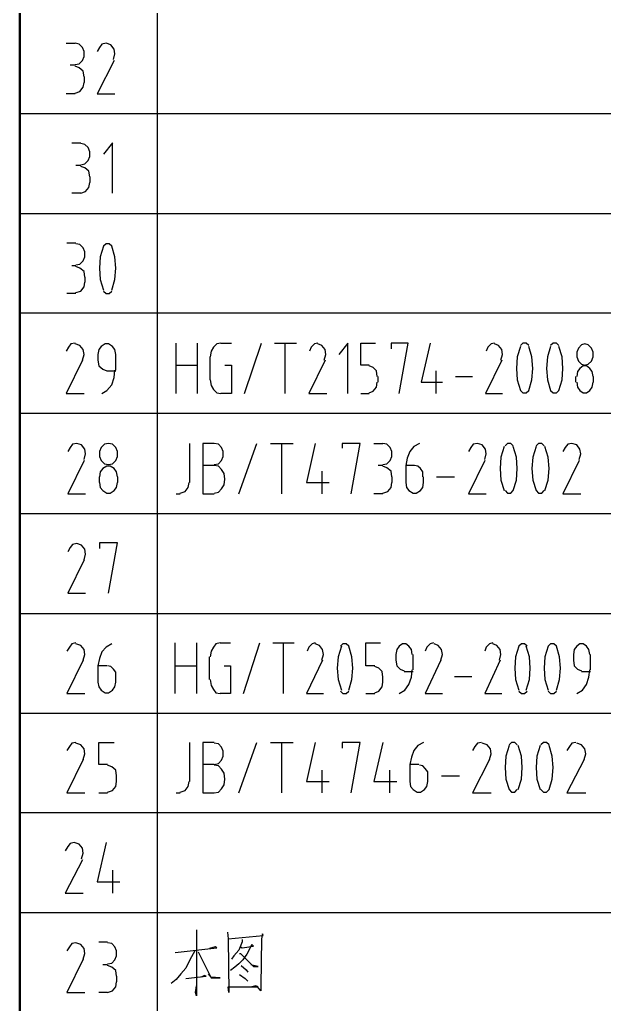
# Model space of a CAD drawing. Header units: millimetres. Extents: x -892 to 4698, y -3687 to 4524.
# Drawn here: x 2898 to 3366, y -1309 to -521 of the extents above; entities that cross this region are included whole.
import ezdxf

# ---------------------------------------------------------------- set-up
doc = ezdxf.new("R2010")
doc.units = ezdxf.units.MM
doc.layers.add('1', color=7, linetype='Continuous')

msp = doc.modelspace()

# ---------------------------------------------------------------- linework, layer by layer
at = {"layer": '1', "color": 0, "lineweight": 50}
for points in [[(2898.03, -515.86), (2898.03, -596.02)], [(2898.03, -596.02), (2898.03, -676.18)], [(2898.03, -676.18), (2898.03, -755.68)], [(2898.03, -755.68), (2898.03, -835.84)], [(2898.03, -835.84), (2898.03, -916)], [(2898.03, -916), (2898.03, -996.16)], [(2898.03, -996.16), (2898.03, -1075.67)], [(2898.03, -1075.67), (2898.03, -1155.18)], [(2898.03, -1155.18), (2898.03, -1235.34)], [(2898.03, -1235.34), (2898.03, -1315.49)]]:
    msp.add_lwpolyline(points, dxfattribs=at)
at = {"layer": '1', "color": 0, "lineweight": 25}
for points in [[(3008.17, -515.86), (3008.17, -596.02)], [(2935.18, -539.97), (2942.35, -539.97)], [(2942.35, -556.91), (2945.61, -556.26), (2948.22, -553.66), (2949.52, -550.4), (2949.52, -546.49), (2948.22, -543.23), (2945.61, -540.62), (2942.35, -539.97)], [(2972.98, -553), (2974.28, -548.44), (2973.63, -544.53), (2971.02, -541.27), (2967.11, -539.97), (2963.86, -540.62), (2961.9, -543.23), (2959.95, -546.49)], [(2942.35, -557.57), (2938.44, -557.57)], [(2949.52, -566.69), (2948.87, -562.13), (2945.61, -559.52), (2942.35, -558.22)], [(2973.63, -553.66), (2959.95, -580.38), (2974.28, -580.38)], [(2949.52, -566.69), (2949.52, -571.25)], [(2942.35, -579.72), (2946.26, -578.42), (2948.87, -575.16), (2949.52, -571.25)], [(2942.35, -580.38), (2935.18, -580.38)], [(2898.03, -596.02), (4698.03, -596.02)], [(2898.03, -596.02), (4698.03, -596.02)], [(3008.17, -596.02), (3008.17, -676.18)], [(2939.74, -619.48), (2946.91, -619.48)], [(2946.91, -637.07), (2950.17, -636.42), (2952.78, -633.81), (2954.08, -630.56), (2954.08, -626.65), (2952.78, -623.39), (2950.17, -620.78), (2946.91, -620.13)], [(2972.33, -659.88), (2972.33, -619.48), (2965.16, -628.6)], [(2946.91, -637.73), (2943, -637.73)], [(2954.08, -646.85), (2953.43, -642.29), (2950.17, -639.68), (2946.91, -638.38)], [(2946.91, -659.88), (2950.82, -658.58), (2953.43, -655.32), (2954.08, -651.41)], [(2954.08, -646.85), (2954.08, -651.41)], [(2946.91, -659.88), (2939.74, -659.88)], [(2898.03, -676.18), (4698.03, -676.18)], [(2898.03, -676.18), (4698.03, -676.18)], [(3008.17, -676.18), (3008.17, -755.68)], [(2935.83, -699.64), (2943, -699.64)], [(2943, -717.23), (2946.26, -716.58), (2948.87, -713.97), (2950.17, -710.72), (2950.17, -706.81), (2948.87, -703.55), (2946.26, -700.94), (2943, -700.29)], [(2971.68, -737.44), (2974.28, -728.96), (2974.93, -719.84), (2974.28, -710.72), (2971.68, -702.24), (2969.72, -700.29), (2967.11, -700.29), (2965.16, -702.24), (2962.55, -710.72), (2961.9, -719.84), (2962.55, -728.96), (2965.16, -737.44)], [(2943, -717.88), (2939.74, -717.88)], [(2950.17, -727.01), (2949.52, -722.45), (2946.26, -719.84), (2943, -718.54)], [(2943, -739.39), (2946.91, -738.09), (2949.52, -734.83), (2950.17, -730.92)], [(2950.17, -727.01), (2950.17, -730.92)], [(2943, -740.04), (2935.83, -740.04)], [(2965.16, -738.09), (2967.11, -740.04), (2969.72, -740.04), (2971.68, -738.09)], [(2898.03, -755.68), (4698.03, -755.68)], [(2898.03, -755.68), (4698.03, -755.68)], [(3008.17, -755.68), (3008.17, -835.84)], [(2942.35, -779.8), (2939.09, -780.45), (2937.14, -783.05), (2935.18, -786.31)], [(2948.22, -793.48), (2949.52, -788.92), (2948.87, -785.01), (2946.26, -781.75), (2942.35, -780.45)], [(2974.93, -788.92), (2974.28, -785.01), (2972.33, -782.4), (2969.07, -780.45), (2966.46, -780.45), (2963.2, -782.4), (2961.25, -785.01), (2960.6, -788.92)], [(3023.16, -820.2), (3023.16, -779.8)], [(3040.1, -779.8), (3040.1, -820.2)], [(3059, -779.8), (3055.75, -780.45), (3053.14, -783.05), (3051.18, -786.31), (3050.53, -790.87)], [(3059, -779.8), (3067.48, -779.8)], [(3077.9, -820.2), (3091.59, -779.8)], [(3102.02, -779.8), (3119.61, -779.8)], [(3110.49, -820.2), (3110.49, -779.8)], [(3136.56, -779.8), (3133.95, -780.45), (3131.34, -783.05), (3130.04, -786.31)], [(3141.77, -793.48), (3143.07, -788.92), (3142.42, -785.01), (3139.82, -781.75), (3136.56, -780.45)], [(3160.67, -820.2), (3160.67, -779.8), (3153.5, -788.92)], [(3177.61, -797.39), (3171.1, -797.39), (3171.1, -779.8), (3182.83, -779.8)], [(3201.73, -820.2), (3208.9, -779.8), (3195.21, -779.8), (3195.21, -784.36)], [(3226.49, -779.8), (3219.32, -811.08), (3236.27, -811.08)], [(3277.98, -779.8), (3275.37, -780.45), (3272.76, -783.05), (3271.46, -786.31)], [(3283.19, -793.48), (3284.49, -788.92), (3283.84, -785.01), (3281.23, -781.75), (3277.98, -780.45)], [(3298.83, -782.4), (3296.22, -790.87), (3295.57, -800), (3296.22, -809.12), (3298.83, -817.59)], [(3305.35, -781.75), (3303.39, -779.8), (3300.79, -779.8), (3298.83, -781.75)], [(3298.83, -817.59), (3300.79, -819.55), (3303.39, -819.55), (3305.35, -817.59), (3307.95, -809.12), (3308.61, -800), (3307.95, -790.87), (3305.35, -782.4)], [(3322.94, -782.4), (3320.34, -790.87), (3319.68, -800), (3320.34, -809.12), (3322.94, -817.59)], [(3329.46, -781.75), (3327.51, -779.8), (3324.9, -779.8), (3322.94, -781.75)], [(3322.94, -817.59), (3324.9, -819.55), (3327.51, -819.55), (3329.46, -817.59), (3332.07, -809.12), (3332.72, -800), (3332.07, -790.87), (3329.46, -782.4)], [(3350.31, -780.45), (3347.71, -781.1), (3345.1, -783.71), (3343.8, -786.96), (3343.8, -790.87), (3345.1, -794.13), (3347.71, -796.74), (3350.31, -797.39), (3352.92, -796.74), (3355.53, -794.13), (3356.83, -790.87), (3356.83, -786.96), (3355.53, -783.71), (3352.92, -781.1), (3350.31, -780.45)], [(2948.22, -793.48), (2935.18, -820.2), (2949.52, -820.2)], [(2960.6, -788.92), (2960.6, -793.48)], [(2960.6, -793.48), (2961.25, -798.04), (2964.51, -800.65), (2967.77, -801.95)], [(2974.93, -801.3), (2974.93, -788.92)], [(3050.53, -809.12), (3050.53, -790.87)], [(3142.42, -793.48), (3129.39, -820.2), (3143.73, -820.2)], [(3283.84, -793.48), (3270.81, -820.2), (3284.49, -820.2)], [(2963.86, -820.2), (2967.77, -817.59), (2971.68, -813.03), (2973.63, -807.17), (2974.28, -801.3)], [(2967.77, -801.95), (2974.93, -801.95)], [(3023.16, -797.39), (3040.1, -797.39)], [(3062.26, -797.39), (3067.48, -797.39), (3067.48, -820.2), (3059, -820.2)], [(3184.13, -806.52), (3183.48, -801.95), (3180.87, -799.35), (3177.61, -798.04)], [(3231.05, -801.95), (3231.05, -820.2)], [(3356.83, -806.52), (3356.18, -802.61), (3354.23, -800), (3351.62, -798.04), (3349.01, -798.04), (3346.4, -800), (3344.45, -802.61), (3343.8, -806.52)], [(3050.53, -809.12), (3051.18, -813.68), (3053.14, -816.94), (3055.75, -819.55), (3059, -820.2)], [(3177.61, -819.55), (3180.87, -818.25), (3183.48, -814.99), (3184.13, -811.08)], [(3184.78, -811.08), (3184.78, -806.52)], [(3246.69, -806.52), (3260.38, -806.52)], [(3343.15, -811.08), (3343.15, -806.52)], [(3343.8, -811.08), (3344.45, -814.99), (3346.4, -817.59), (3349.01, -819.55), (3351.62, -819.55), (3354.23, -817.59), (3356.18, -814.99), (3356.83, -811.08)], [(3356.83, -806.52), (3356.83, -811.08)], [(3171.1, -820.2), (3177.61, -820.2)], [(2898.03, -835.84), (4698.03, -835.84)], [(2898.03, -835.84), (4698.03, -835.84)], [(3008.17, -835.84), (3008.17, -916)], [(2949.52, -872.99), (2950.82, -868.43), (2950.17, -864.52), (2947.56, -861.26), (2943.65, -859.96), (2940.39, -860.61), (2938.44, -863.21), (2936.48, -866.47)], [(2969.07, -859.96), (2965.81, -860.61), (2963.2, -863.21), (2961.9, -866.47), (2961.9, -870.38), (2963.2, -873.64), (2965.81, -876.25), (2969.07, -876.9), (2972.33, -876.25), (2974.93, -873.64), (2976.24, -870.38), (2976.24, -866.47), (2974.93, -863.21), (2972.33, -860.61), (2969.07, -859.96)], [(3034.24, -891.24), (3034.24, -859.96)], [(3053.79, -859.96), (3044.67, -859.96), (3044.67, -900.36)], [(3053.79, -876.9), (3057.05, -876.25), (3059.66, -873.64), (3060.96, -870.38), (3060.96, -866.47), (3059.66, -863.21), (3057.05, -860.61), (3053.79, -859.96)], [(3073.34, -900.36), (3087.68, -859.96)], [(3098.76, -859.96), (3117.01, -859.96)], [(3107.88, -900.36), (3107.88, -859.96)], [(3134.6, -859.96), (3127.43, -891.24), (3145.68, -891.24)], [(3163.28, -900.36), (3170.45, -859.96), (3156.11, -859.96), (3156.11, -863.87)], [(3181.52, -859.96), (3188.69, -859.96)], [(3188.69, -876.9), (3191.95, -876.25), (3194.56, -873.64), (3195.86, -870.38), (3195.86, -866.47), (3194.56, -863.21), (3191.95, -860.61), (3188.69, -859.96)], [(3218.02, -859.96), (3213.46, -862.56), (3210.2, -866.47), (3208.24, -871.69), (3206.94, -877.55)], [(3270.16, -872.99), (3271.46, -868.43), (3270.81, -864.52), (3268.2, -861.26), (3264.29, -859.96), (3261.03, -860.61), (3259.08, -863.21), (3257.12, -866.47)], [(3285.8, -862.56), (3283.19, -871.03), (3282.54, -880.16), (3283.19, -889.28), (3285.8, -897.75)], [(3292.97, -861.91), (3291.01, -859.96), (3288.4, -859.96), (3286.45, -861.91)], [(3286.45, -897.75), (3288.4, -899.71), (3291.01, -899.71), (3292.97, -897.75), (3295.57, -889.28), (3296.22, -880.16), (3295.57, -871.03), (3292.97, -862.56)], [(3311.21, -862.56), (3308.61, -871.03), (3307.95, -880.16), (3308.61, -889.28), (3311.21, -897.75)], [(3317.73, -861.91), (3315.77, -859.96), (3313.17, -859.96), (3311.21, -861.91)], [(3318.38, -897.75), (3320.99, -889.28), (3321.64, -880.16), (3320.99, -871.03), (3318.38, -862.56)], [(3345.75, -872.99), (3347.06, -868.43), (3346.4, -864.52), (3343.8, -861.26), (3339.89, -859.96), (3336.63, -860.61), (3334.67, -863.21), (3332.72, -866.47)], [(2949.52, -873.64), (2936.48, -900.36), (2950.82, -900.36)], [(3270.16, -873.64), (3257.12, -900.36), (3271.46, -900.36)], [(3345.75, -873.64), (3332.72, -900.36), (3347.06, -900.36)], [(2976.24, -886.68), (2975.59, -882.76), (2973.63, -880.16), (2970.37, -878.2), (2967.77, -878.2), (2964.51, -880.16), (2962.55, -882.76), (2961.9, -886.68)], [(3053.79, -877.55), (3044.67, -877.55)], [(3053.79, -899.71), (3057.05, -899.06), (3059.66, -896.45), (3061.61, -893.19), (3062.26, -888.63), (3061.61, -884.07), (3059.66, -880.81), (3057.05, -878.2), (3053.79, -877.55)], [(3188.69, -877.55), (3184.78, -877.55)], [(3195.86, -886.68), (3195.21, -882.11), (3191.95, -879.51), (3188.69, -878.2)], [(3206.94, -877.55), (3206.94, -891.24)], [(3214.11, -877.55), (3206.94, -877.55)], [(3220.63, -886.68), (3220.63, -882.76), (3218.67, -880.16), (3216.72, -878.2), (3214.11, -877.55)], [(2961.9, -891.24), (2961.9, -886.68)], [(2976.24, -886.68), (2976.24, -891.24)], [(3139.82, -882.11), (3139.82, -900.36)], [(3195.86, -886.68), (3195.86, -891.24)], [(3221.28, -891.24), (3221.28, -886.68)], [(3231.71, -886.68), (3246.04, -886.68)], [(2961.9, -891.24), (2962.55, -895.15), (2964.51, -897.75), (2967.77, -899.71), (2970.37, -899.71), (2973.63, -897.75), (2975.59, -895.15), (2976.24, -891.24)], [(3026.42, -899.71), (3030.33, -898.41), (3032.94, -895.15), (3033.59, -891.24)], [(3188.69, -899.71), (3192.6, -898.41), (3195.21, -895.15), (3195.86, -891.24)], [(3206.94, -891.24), (3207.59, -895.15), (3209.55, -897.75), (3212.81, -899.71), (3215.41, -899.71), (3218.67, -897.75), (3220.63, -895.15), (3221.28, -891.24)], [(3311.21, -897.75), (3313.17, -899.71), (3315.77, -899.71), (3317.73, -897.75)], [(3023.16, -900.36), (3026.42, -900.36)], [(3044.67, -900.36), (3053.79, -900.36)], [(3188.69, -900.36), (3181.52, -900.36)], [(2898.03, -916), (4698.03, -916)], [(2898.03, -916), (4698.03, -916)], [(3008.17, -916), (3008.17, -996.16)], [(2949.52, -953.15), (2950.82, -948.59), (2950.17, -944.68), (2947.56, -941.42), (2943.65, -940.11), (2940.39, -940.77), (2938.44, -943.37), (2936.48, -946.63)], [(2969.07, -979.87), (2976.24, -939.46), (2961.9, -939.46), (2961.9, -944.02)], [(2949.52, -953.15), (2936.48, -979.87), (2950.82, -979.87)], [(2898.03, -996.16), (4698.03, -996.16)], [(2898.03, -996.16), (4698.03, -996.16)], [(3008.17, -996.16), (3008.17, -1075.67)], [(2943, -1019.62), (2939.74, -1020.27), (2937.79, -1022.88), (2935.83, -1026.14)], [(2948.87, -1033.31), (2950.17, -1028.75), (2949.52, -1024.84), (2946.91, -1021.58), (2943, -1020.27)], [(2971.68, -1020.27), (2967.11, -1022.88), (2963.86, -1026.79), (2961.9, -1032), (2960.6, -1037.87)], [(3022.51, -1060.03), (3022.51, -1019.62)], [(3039.45, -1019.62), (3039.45, -1060.03)], [(3058.35, -1019.62), (3055.09, -1020.27), (3053.14, -1022.88), (3051.18, -1026.14), (3050.53, -1030.7)], [(3058.35, -1019.62), (3066.82, -1019.62)], [(3077.25, -1060.03), (3090.29, -1019.62)], [(3100.71, -1019.62), (3117.66, -1019.62)], [(3109.19, -1060.03), (3109.19, -1019.62)], [(3134.6, -1019.62), (3131.99, -1020.27), (3129.39, -1022.88), (3128.08, -1026.14)], [(3139.82, -1033.31), (3141.12, -1028.75), (3140.47, -1024.84), (3137.86, -1021.58), (3134.6, -1020.27)], [(3155.46, -1022.23), (3152.85, -1030.7), (3152.2, -1039.83), (3152.85, -1048.95), (3155.46, -1057.42)], [(3161.32, -1057.42), (3163.93, -1048.95), (3164.58, -1039.83), (3163.93, -1030.7), (3161.32, -1022.23), (3159.37, -1020.27), (3156.76, -1020.27), (3154.8, -1022.23)], [(3182.18, -1037.87), (3175.01, -1037.87), (3175.01, -1019.62), (3186.74, -1019.62)], [(3212.15, -1028.75), (3211.5, -1024.84), (3209.55, -1022.23), (3206.94, -1020.27), (3204.33, -1020.27), (3201.73, -1022.23), (3199.77, -1024.84), (3199.12, -1028.75)], [(3229.1, -1019.62), (3226.49, -1020.27), (3223.88, -1022.88), (3222.58, -1026.14)], [(3234.96, -1033.31), (3236.27, -1028.75), (3235.62, -1024.84), (3233.01, -1021.58), (3229.75, -1020.27)], [(3276.67, -1019.62), (3274.07, -1020.27), (3271.46, -1022.88), (3270.16, -1026.14)], [(3281.89, -1033.31), (3283.19, -1028.75), (3282.54, -1024.84), (3279.93, -1021.58), (3276.67, -1020.27)], [(3304.04, -1022.23), (3302.09, -1020.27), (3299.48, -1020.27), (3297.53, -1022.23), (3294.92, -1030.7), (3294.27, -1039.83), (3294.92, -1048.95), (3297.53, -1057.42)], [(3303.39, -1057.42), (3306, -1048.95), (3306.65, -1039.83), (3306, -1030.7), (3303.39, -1022.23)], [(3327.51, -1057.42), (3330.11, -1048.95), (3330.76, -1039.83), (3330.11, -1030.7), (3327.51, -1022.23), (3325.55, -1020.27), (3322.94, -1020.27), (3320.99, -1022.23), (3318.38, -1030.7), (3317.73, -1039.83), (3318.38, -1048.95), (3320.99, -1057.42)], [(3354.23, -1028.75), (3353.57, -1024.84), (3351.62, -1022.23), (3349.01, -1020.27), (3346.4, -1020.27), (3343.8, -1022.23), (3341.84, -1024.84), (3341.19, -1028.75)], [(3049.88, -1048.95), (3049.88, -1030.7)], [(3199.12, -1028.75), (3199.12, -1033.31)], [(3212.81, -1041.13), (3212.81, -1028.75)], [(3341.19, -1028.75), (3341.19, -1033.31)], [(3354.88, -1041.13), (3354.88, -1028.75)], [(2948.87, -1033.31), (2935.83, -1060.03), (2950.17, -1060.03)], [(2960.6, -1037.87), (2960.6, -1050.9)], [(2967.77, -1037.87), (2960.6, -1037.87)], [(2974.93, -1046.99), (2974.93, -1043.08), (2972.98, -1040.48), (2971.02, -1038.52), (2968.42, -1037.87)], [(3022.51, -1037.87), (3039.45, -1037.87)], [(3061.61, -1037.87), (3066.82, -1037.87), (3066.82, -1060.03), (3058.35, -1060.03)], [(3140.47, -1033.31), (3127.43, -1060.03), (3141.12, -1060.03)], [(3188.69, -1046.99), (3188.04, -1042.43), (3185.43, -1039.83), (3182.18, -1038.52)], [(3199.12, -1033.31), (3199.77, -1037.87), (3202.38, -1040.48), (3205.64, -1041.78)], [(3234.96, -1033.31), (3222.58, -1060.03), (3236.27, -1060.03)], [(3282.54, -1033.31), (3270.16, -1060.03), (3283.84, -1060.03)], [(3341.19, -1033.31), (3341.84, -1037.87), (3344.45, -1040.48), (3347.71, -1041.78)], [(2974.93, -1050.9), (2974.93, -1046.99)], [(3188.69, -1050.9), (3188.69, -1046.99)], [(3201.73, -1060.03), (3206.29, -1057.42), (3209.55, -1052.86), (3211.5, -1046.99), (3212.15, -1041.13)], [(3205.64, -1042.43), (3212.81, -1042.43)], [(3246.04, -1046.34), (3259.73, -1046.34)], [(3343.8, -1060.03), (3348.36, -1057.42), (3351.62, -1052.86), (3353.57, -1046.99), (3354.23, -1041.13)], [(3347.71, -1042.43), (3354.88, -1042.43)], [(2960.6, -1050.9), (2961.25, -1054.81), (2963.2, -1057.42), (2966.46, -1059.38), (2969.07, -1059.38), (2972.33, -1057.42), (2974.28, -1054.81), (2974.93, -1050.9)], [(3050.53, -1048.95), (3051.18, -1053.51), (3053.14, -1056.77), (3055.09, -1059.38), (3058.35, -1060.03)], [(3182.18, -1059.38), (3185.43, -1058.07), (3188.04, -1054.81), (3188.69, -1050.9)], [(3154.8, -1058.07), (3156.76, -1060.03), (3159.37, -1060.03), (3161.32, -1058.07)], [(3175.01, -1060.03), (3182.18, -1060.03)], [(3297.53, -1058.07), (3299.48, -1060.03), (3302.09, -1060.03), (3304.04, -1058.07)], [(3320.99, -1058.07), (3322.94, -1060.03), (3325.55, -1060.03), (3327.51, -1058.07)], [(2898.03, -1075.67), (4698.03, -1075.67)], [(2898.03, -1075.67), (4698.03, -1075.67)], [(3008.17, -1075.67), (3008.17, -1155.18)], [(2943, -1099.13), (2939.74, -1099.78), (2937.79, -1102.39), (2935.83, -1105.65)], [(2948.87, -1112.82), (2950.17, -1108.25), (2949.52, -1104.34), (2946.91, -1101.08), (2943, -1099.78)], [(2968.42, -1116.73), (2961.25, -1116.73), (2961.25, -1099.13), (2973.63, -1099.13)], [(3034.24, -1130.41), (3034.24, -1099.13)], [(3053.79, -1099.13), (3044.67, -1099.13), (3044.67, -1139.54)], [(3053.79, -1116.73), (3057.05, -1116.07), (3059.66, -1113.47), (3060.96, -1110.21), (3060.96, -1106.3), (3059.66, -1103.04), (3057.05, -1100.43), (3053.79, -1099.78)], [(3073.34, -1139.54), (3087.68, -1099.13)], [(3098.76, -1099.13), (3117.01, -1099.13)], [(3107.88, -1139.54), (3107.88, -1099.13)], [(3134.6, -1099.13), (3127.43, -1130.41), (3145.68, -1130.41)], [(3163.28, -1139.54), (3170.45, -1099.13), (3156.11, -1099.13), (3156.11, -1103.69)], [(3188.69, -1099.13), (3181.52, -1130.41), (3199.77, -1130.41)], [(3221.28, -1099.13), (3216.72, -1101.74), (3213.46, -1105.65), (3211.5, -1110.86), (3210.2, -1116.73)], [(3267.55, -1099.13), (3264.29, -1099.78), (3262.34, -1102.39), (3260.38, -1105.65)], [(3274.07, -1112.82), (3275.37, -1108.25), (3274.72, -1104.34), (3272.11, -1101.08), (3268.2, -1099.78)], [(3289.71, -1101.74), (3287.1, -1110.21), (3286.45, -1119.33), (3287.1, -1128.46), (3289.71, -1136.93)], [(3296.22, -1101.08), (3294.27, -1099.13), (3291.66, -1099.13), (3289.71, -1101.08)], [(3296.88, -1136.93), (3299.48, -1128.46), (3300.13, -1119.33), (3299.48, -1110.21), (3296.88, -1101.74)], [(3314.47, -1101.74), (3311.86, -1110.21), (3311.21, -1119.33), (3311.86, -1128.46), (3314.47, -1136.93)], [(3321.64, -1101.08), (3319.68, -1099.13), (3317.08, -1099.13), (3315.12, -1101.08)], [(3315.12, -1136.93), (3317.08, -1138.88), (3319.68, -1138.88), (3321.64, -1136.93), (3324.25, -1128.46), (3324.9, -1119.33), (3324.25, -1110.21), (3321.64, -1101.74)], [(3343.15, -1099.13), (3339.89, -1099.78), (3337.93, -1102.39), (3335.98, -1105.65)], [(3349.66, -1112.82), (3350.97, -1108.25), (3350.31, -1104.34), (3347.71, -1101.08), (3343.8, -1099.78)], [(2948.87, -1112.82), (2935.83, -1139.54), (2950.17, -1139.54)], [(2975.59, -1125.85), (2974.93, -1121.29), (2971.68, -1118.68), (2968.42, -1117.38)], [(3053.79, -1116.73), (3044.67, -1116.73)], [(3053.79, -1139.54), (3057.05, -1138.88), (3059.66, -1136.28), (3061.61, -1133.02), (3062.26, -1128.46), (3061.61, -1123.89), (3059.66, -1120.64), (3057.05, -1118.03), (3053.79, -1117.38)], [(3210.2, -1116.73), (3210.2, -1130.41)], [(3217.37, -1116.73), (3210.2, -1116.73)], [(3224.54, -1126.5), (3224.54, -1122.59), (3222.58, -1119.98), (3220.63, -1118.03), (3218.02, -1117.38)], [(3274.07, -1112.82), (3260.38, -1139.54), (3275.37, -1139.54)], [(3349.66, -1112.82), (3335.98, -1139.54), (3350.97, -1139.54)], [(2975.59, -1130.41), (2975.59, -1125.85)], [(3139.82, -1121.29), (3139.82, -1139.54)], [(3193.91, -1121.29), (3193.91, -1139.54)], [(3224.54, -1130.41), (3224.54, -1125.85)], [(3235.62, -1125.85), (3249.95, -1125.85)], [(2968.42, -1138.88), (2972.33, -1137.58), (2974.93, -1134.32), (2975.59, -1130.41)], [(3026.42, -1138.88), (3030.33, -1137.58), (3032.94, -1134.32), (3033.59, -1130.41)], [(3210.2, -1130.41), (3210.85, -1134.32), (3212.81, -1136.93), (3216.06, -1138.88), (3218.67, -1138.88), (3221.93, -1136.93), (3223.88, -1134.32), (3224.54, -1130.41)], [(2961.25, -1139.54), (2968.42, -1139.54)], [(3023.16, -1139.54), (3026.42, -1139.54)], [(3044.67, -1139.54), (3053.79, -1139.54)], [(3289.71, -1136.93), (3291.66, -1138.88), (3294.27, -1138.88), (3296.22, -1136.93)], [(2898.03, -1155.18), (4698.03, -1155.18)], [(2898.03, -1155.18), (4698.03, -1155.18)], [(3008.17, -1155.18), (3008.17, -1235.34)], [(2947.56, -1192.32), (2948.87, -1187.76), (2948.22, -1183.85), (2945.61, -1180.59), (2941.7, -1179.29), (2938.44, -1179.94), (2936.48, -1182.55), (2934.53, -1185.81)], [(2967.11, -1179.29), (2959.95, -1210.57), (2978.19, -1210.57)], [(2948.22, -1192.97), (2934.53, -1219.69), (2948.87, -1219.69)], [(2972.33, -1201.45), (2972.33, -1219.69)], [(2898.03, -1235.34), (4698.03, -1235.34)], [(2898.03, -1235.34), (4698.03, -1235.34)], [(3008.17, -1235.34), (3008.17, -1315.49)], [(3039.45, -1249.02), (3039.45, -1283.56), (3039.45, -1301.81), (3038.8, -1299.2), (3039.45, -1293.99)], [(3064.22, -1250.98), (3064.87, -1256.19), (3065.52, -1299.2), (3064.87, -1294.64), (3088.98, -1294.64), (3087.03, -1293.99), (3083.77, -1294.64)], [(2948.87, -1272.48), (2950.17, -1267.92), (2949.52, -1264.01), (2946.91, -1260.75), (2943, -1259.45), (2939.74, -1260.1), (2937.79, -1262.71), (2935.83, -1265.97)], [(2961.25, -1258.8), (2968.42, -1258.8)], [(2968.42, -1276.39), (2971.68, -1275.74), (2974.28, -1273.13), (2975.59, -1269.88), (2975.59, -1265.97), (2974.28, -1262.71), (2971.68, -1260.1), (2968.42, -1259.45)], [(3064.87, -1256.19), (3092.89, -1253.58), (3092.24, -1252.28), (3091.59, -1256.19), (3090.94, -1293.99), (3090.94, -1297.9), (3088.33, -1294.64)], [(3075.95, -1256.84), (3075.95, -1258.8), (3073.34, -1265.31), (3069.43, -1269.88), (3067.48, -1272.48)], [(3038.15, -1265.97), (3034.24, -1273.13), (3030.98, -1279.65), (3027.07, -1284.21), (3023.16, -1288.78), (3019.25, -1292.03)], [(3022.51, -1267.27), (3055.75, -1263.36), (3054.44, -1262.71), (3049.88, -1264.01)], [(3040.76, -1266.62), (3051.18, -1287.47), (3058.35, -1287.47), (3051.18, -1286.82), (3049.23, -1284.21)], [(3074.65, -1262.71), (3075.95, -1263.36), (3085.07, -1262.06), (3083.77, -1260.75), (3079.86, -1268.57), (3076.6, -1273.13), (3073.34, -1276.39), (3070.08, -1279), (3066.82, -1281.61)], [(3073.99, -1267.92), (3074.65, -1267.92), (3085.07, -1278.35), (3088.98, -1278.35), (3085.07, -1277.7), (3083.12, -1277.04)], [(2948.87, -1272.48), (2935.83, -1299.2), (2950.17, -1299.2)], [(2968.42, -1277.04), (2964.51, -1277.04)], [(2975.59, -1286.17), (2974.93, -1281.61), (2971.68, -1279), (2968.42, -1277.7)], [(3075.3, -1277.7), (3079.21, -1280.95), (3080.51, -1282.91)], [(2968.42, -1299.2), (2972.33, -1297.9), (2974.93, -1294.64), (2975.59, -1290.73)], [(2975.59, -1286.17), (2975.59, -1290.73)], [(3030.98, -1288.12), (3047.27, -1286.17), (3045.97, -1285.52), (3043.36, -1286.82)], [(3073.99, -1284.86), (3078.56, -1288.12), (3080.51, -1290.08)], [(2968.42, -1299.2), (2961.25, -1299.2)]]:
    msp.add_lwpolyline(points, dxfattribs=at)

doc.saveas('drawing.dxf')
